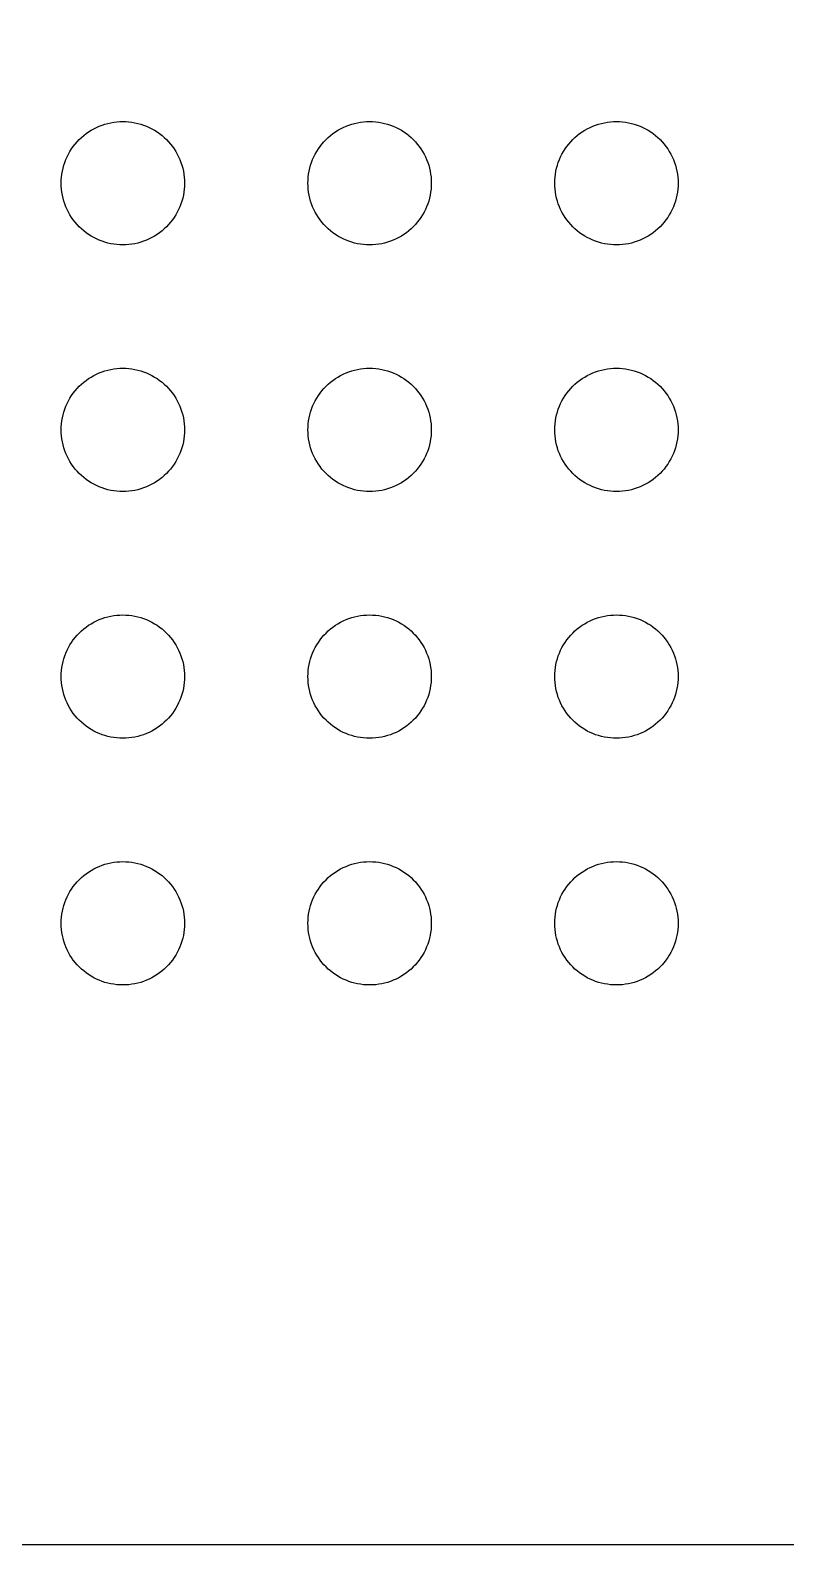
# Model space of a CAD drawing. Header units: millimetres. Extents: x 3 to 101, y 3 to 109.
# Drawn here: x 75.5 to 87.74, y 2.92 to 27.48 of the extents above; entities that cross this region are included whole.
import ezdxf

# ---------------------------------------------------------------- set-up
doc = ezdxf.new("R2010")
doc.units = ezdxf.units.MM
doc.layers.add('CUT', color=1, linetype='Continuous')
doc.layers.add('ENGRAVE', color=5, linetype='Continuous')

msp = doc.modelspace()

# ---------------------------------------------------------------- linework, layer by layer
at = {"layer": 'CUT'}
msp.add_lwpolyline([(101.075, 105.0018), (101.075, 6.9982), (101.0555, 6.6006), (100.9968, 6.205), (100.8996, 5.8171), (100.7649, 5.4405), (100.5939, 5.079), (100.3883, 4.736), (100.1501, 4.4148), (99.8815, 4.1185), (99.5852, 3.8499), (99.264, 3.6117), (98.921, 3.4061), (98.5595, 3.2351), (98.1829, 3.1004), (97.795, 3.0032), (97.3994, 2.9445), (97.0018, 2.925), (97.0018, 2.925), (6.9982, 2.925)], dxfattribs=at)
at = {"layer": 'ENGRAVE'}
for points in [[(78, 25), (77.9988, 24.9509), (77.9952, 24.902), (77.9892, 24.8533), (77.9808, 24.8049), (77.97, 24.757), (77.9569, 24.7097), (77.9415, 24.6631), (77.9239, 24.6173), (77.904, 24.5724), (77.8819, 24.5286), (77.8577, 24.4859), (77.8315, 24.4444), (77.8032, 24.4043), (77.773, 24.3656), (77.741, 24.3284), (77.7071, 24.2929), (77.6716, 24.259), (77.6344, 24.227), (77.5957, 24.1968), (77.5556, 24.1685), (77.5141, 24.1423), (77.4714, 24.1181), (77.4276, 24.096), (77.3827, 24.0761), (77.3369, 24.0585), (77.2903, 24.0431), (77.243, 24.03), (77.1951, 24.0192), (77.1467, 24.0108), (77.098, 24.0048), (77.0491, 24.0012), (77, 24), (76.9509, 24.0012), (76.902, 24.0048), (76.8533, 24.0108), (76.8049, 24.0192), (76.757, 24.03), (76.7097, 24.0431), (76.6631, 24.0585), (76.6173, 24.0761), (76.5724, 24.096), (76.5286, 24.1181), (76.4859, 24.1423), (76.4444, 24.1685), (76.4043, 24.1968), (76.3656, 24.227), (76.3284, 24.259), (76.2929, 24.2929), (76.259, 24.3284), (76.227, 24.3656), (76.1968, 24.4043), (76.1685, 24.4444), (76.1423, 24.4859), (76.1181, 24.5286), (76.096, 24.5724), (76.0761, 24.6173), (76.0585, 24.6631), (76.0431, 24.7097), (76.03, 24.757), (76.0192, 24.8049), (76.0108, 24.8533), (76.0048, 24.902), (76.0012, 24.9509), (76, 25), (76.0012, 25.0491), (76.0048, 25.098), (76.0108, 25.1467), (76.0192, 25.1951), (76.03, 25.243), (76.0431, 25.2903), (76.0585, 25.3369), (76.0761, 25.3827), (76.096, 25.4276), (76.1181, 25.4714), (76.1423, 25.5141), (76.1685, 25.5556), (76.1968, 25.5957), (76.227, 25.6344), (76.259, 25.6716), (76.2929, 25.7071), (76.3284, 25.741), (76.3656, 25.773), (76.4043, 25.8032), (76.4444, 25.8315), (76.4859, 25.8577), (76.5286, 25.8819), (76.5724, 25.904), (76.6173, 25.9239), (76.6631, 25.9415), (76.7097, 25.9569), (76.757, 25.97), (76.8049, 25.9808), (76.8533, 25.9892), (76.902, 25.9952), (76.9509, 25.9988), (77, 26), (77.0491, 25.9988), (77.098, 25.9952), (77.1467, 25.9892), (77.1951, 25.9808), (77.243, 25.97), (77.2903, 25.9569), (77.3369, 25.9415), (77.3827, 25.9239), (77.4276, 25.904), (77.4714, 25.8819), (77.5141, 25.8577), (77.5556, 25.8315), (77.5957, 25.8032), (77.6344, 25.773), (77.6716, 25.741), (77.7071, 25.7071), (77.741, 25.6716), (77.773, 25.6344), (77.8032, 25.5957), (77.8315, 25.5556), (77.8577, 25.5141), (77.8819, 25.4714), (77.904, 25.4276), (77.9239, 25.3827), (77.9415, 25.3369), (77.9569, 25.2903), (77.97, 25.243), (77.9808, 25.1951), (77.9892, 25.1467), (77.9952, 25.098), (77.9988, 25.0491), (78, 25)], [(82, 25), (81.9988, 24.9509), (81.9952, 24.902), (81.9892, 24.8533), (81.9808, 24.8049), (81.97, 24.757), (81.9569, 24.7097), (81.9415, 24.6631), (81.9239, 24.6173), (81.904, 24.5724), (81.8819, 24.5286), (81.8577, 24.4859), (81.8315, 24.4444), (81.8032, 24.4043), (81.773, 24.3656), (81.741, 24.3284), (81.7071, 24.2929), (81.6716, 24.259), (81.6344, 24.227), (81.5957, 24.1968), (81.5556, 24.1685), (81.5141, 24.1423), (81.4714, 24.1181), (81.4276, 24.096), (81.3827, 24.0761), (81.3369, 24.0585), (81.2903, 24.0431), (81.243, 24.03), (81.1951, 24.0192), (81.1467, 24.0108), (81.098, 24.0048), (81.0491, 24.0012), (81, 24), (80.9509, 24.0012), (80.902, 24.0048), (80.8533, 24.0108), (80.8049, 24.0192), (80.757, 24.03), (80.7097, 24.0431), (80.6631, 24.0585), (80.6173, 24.0761), (80.5724, 24.096), (80.5286, 24.1181), (80.4859, 24.1423), (80.4444, 24.1685), (80.4043, 24.1968), (80.3656, 24.227), (80.3284, 24.259), (80.2929, 24.2929), (80.259, 24.3284), (80.227, 24.3656), (80.1968, 24.4043), (80.1685, 24.4444), (80.1423, 24.4859), (80.1181, 24.5286), (80.096, 24.5724), (80.0761, 24.6173), (80.0585, 24.6631), (80.0431, 24.7097), (80.03, 24.757), (80.0192, 24.8049), (80.0108, 24.8533), (80.0048, 24.902), (80.0012, 24.9509), (80, 25), (80.0012, 25.0491), (80.0048, 25.098), (80.0108, 25.1467), (80.0192, 25.1951), (80.03, 25.243), (80.0431, 25.2903), (80.0585, 25.3369), (80.0761, 25.3827), (80.096, 25.4276), (80.1181, 25.4714), (80.1423, 25.5141), (80.1685, 25.5556), (80.1968, 25.5957), (80.227, 25.6344), (80.259, 25.6716), (80.2929, 25.7071), (80.3284, 25.741), (80.3656, 25.773), (80.4043, 25.8032), (80.4444, 25.8315), (80.4859, 25.8577), (80.5286, 25.8819), (80.5724, 25.904), (80.6173, 25.9239), (80.6631, 25.9415), (80.7097, 25.9569), (80.757, 25.97), (80.8049, 25.9808), (80.8533, 25.9892), (80.902, 25.9952), (80.9509, 25.9988), (81, 26), (81.0491, 25.9988), (81.098, 25.9952), (81.1467, 25.9892), (81.1951, 25.9808), (81.243, 25.97), (81.2903, 25.9569), (81.3369, 25.9415), (81.3827, 25.9239), (81.4276, 25.904), (81.4714, 25.8819), (81.5141, 25.8577), (81.5556, 25.8315), (81.5957, 25.8032), (81.6344, 25.773), (81.6716, 25.741), (81.7071, 25.7071), (81.741, 25.6716), (81.773, 25.6344), (81.8032, 25.5957), (81.8315, 25.5556), (81.8577, 25.5141), (81.8819, 25.4714), (81.904, 25.4276), (81.9239, 25.3827), (81.9415, 25.3369), (81.9569, 25.2903), (81.97, 25.243), (81.9808, 25.1951), (81.9892, 25.1467), (81.9952, 25.098), (81.9988, 25.0491), (82, 25)], [(86, 25), (85.9988, 24.9509), (85.9952, 24.902), (85.9892, 24.8533), (85.9808, 24.8049), (85.97, 24.757), (85.9569, 24.7097), (85.9415, 24.6631), (85.9239, 24.6173), (85.904, 24.5724), (85.8819, 24.5286), (85.8577, 24.4859), (85.8315, 24.4444), (85.8032, 24.4043), (85.773, 24.3656), (85.741, 24.3284), (85.7071, 24.2929), (85.6716, 24.259), (85.6344, 24.227), (85.5957, 24.1968), (85.5556, 24.1685), (85.5141, 24.1423), (85.4714, 24.1181), (85.4276, 24.096), (85.3827, 24.0761), (85.3369, 24.0585), (85.2903, 24.0431), (85.243, 24.03), (85.1951, 24.0192), (85.1467, 24.0108), (85.098, 24.0048), (85.0491, 24.0012), (85, 24), (84.9509, 24.0012), (84.902, 24.0048), (84.8533, 24.0108), (84.8049, 24.0192), (84.757, 24.03), (84.7097, 24.0431), (84.6631, 24.0585), (84.6173, 24.0761), (84.5724, 24.096), (84.5286, 24.1181), (84.4859, 24.1423), (84.4444, 24.1685), (84.4043, 24.1968), (84.3656, 24.227), (84.3284, 24.259), (84.2929, 24.2929), (84.259, 24.3284), (84.227, 24.3656), (84.1968, 24.4043), (84.1685, 24.4444), (84.1423, 24.4859), (84.1181, 24.5286), (84.096, 24.5724), (84.0761, 24.6173), (84.0585, 24.6631), (84.0431, 24.7097), (84.03, 24.757), (84.0192, 24.8049), (84.0108, 24.8533), (84.0048, 24.902), (84.0012, 24.9509), (84, 25), (84.0012, 25.0491), (84.0048, 25.098), (84.0108, 25.1467), (84.0192, 25.1951), (84.03, 25.243), (84.0431, 25.2903), (84.0585, 25.3369), (84.0761, 25.3827), (84.096, 25.4276), (84.1181, 25.4714), (84.1423, 25.5141), (84.1685, 25.5556), (84.1968, 25.5957), (84.227, 25.6344), (84.259, 25.6716), (84.2929, 25.7071), (84.3284, 25.741), (84.3656, 25.773), (84.4043, 25.8032), (84.4444, 25.8315), (84.4859, 25.8577), (84.5286, 25.8819), (84.5724, 25.904), (84.6173, 25.9239), (84.6631, 25.9415), (84.7097, 25.9569), (84.757, 25.97), (84.8049, 25.9808), (84.8533, 25.9892), (84.902, 25.9952), (84.9509, 25.9988), (85, 26), (85.0491, 25.9988), (85.098, 25.9952), (85.1467, 25.9892), (85.1951, 25.9808), (85.243, 25.97), (85.2903, 25.9569), (85.3369, 25.9415), (85.3827, 25.9239), (85.4276, 25.904), (85.4714, 25.8819), (85.5141, 25.8577), (85.5556, 25.8315), (85.5957, 25.8032), (85.6344, 25.773), (85.6716, 25.741), (85.7071, 25.7071), (85.741, 25.6716), (85.773, 25.6344), (85.8032, 25.5957), (85.8315, 25.5556), (85.8577, 25.5141), (85.8819, 25.4714), (85.904, 25.4276), (85.9239, 25.3827), (85.9415, 25.3369), (85.9569, 25.2903), (85.97, 25.243), (85.9808, 25.1951), (85.9892, 25.1467), (85.9952, 25.098), (85.9988, 25.0491), (86, 25)], [(78, 21), (77.9988, 20.9509), (77.9952, 20.902), (77.9892, 20.8533), (77.9808, 20.8049), (77.97, 20.757), (77.9569, 20.7097), (77.9415, 20.6631), (77.9239, 20.6173), (77.904, 20.5724), (77.8819, 20.5286), (77.8577, 20.4859), (77.8315, 20.4444), (77.8032, 20.4043), (77.773, 20.3656), (77.741, 20.3284), (77.7071, 20.2929), (77.6716, 20.259), (77.6344, 20.227), (77.5957, 20.1968), (77.5556, 20.1685), (77.5141, 20.1423), (77.4714, 20.1181), (77.4276, 20.096), (77.3827, 20.0761), (77.3369, 20.0585), (77.2903, 20.0431), (77.243, 20.03), (77.1951, 20.0192), (77.1467, 20.0108), (77.098, 20.0048), (77.0491, 20.0012), (77, 20), (76.9509, 20.0012), (76.902, 20.0048), (76.8533, 20.0108), (76.8049, 20.0192), (76.757, 20.03), (76.7097, 20.0431), (76.6631, 20.0585), (76.6173, 20.0761), (76.5724, 20.096), (76.5286, 20.1181), (76.4859, 20.1423), (76.4444, 20.1685), (76.4043, 20.1968), (76.3656, 20.227), (76.3284, 20.259), (76.2929, 20.2929), (76.259, 20.3284), (76.227, 20.3656), (76.1968, 20.4043), (76.1685, 20.4444), (76.1423, 20.4859), (76.1181, 20.5286), (76.096, 20.5724), (76.0761, 20.6173), (76.0585, 20.6631), (76.0431, 20.7097), (76.03, 20.757), (76.0192, 20.8049), (76.0108, 20.8533), (76.0048, 20.902), (76.0012, 20.9509), (76, 21), (76.0012, 21.0491), (76.0048, 21.098), (76.0108, 21.1467), (76.0192, 21.1951), (76.03, 21.243), (76.0431, 21.2903), (76.0585, 21.3369), (76.0761, 21.3827), (76.096, 21.4276), (76.1181, 21.4714), (76.1423, 21.5141), (76.1685, 21.5556), (76.1968, 21.5957), (76.227, 21.6344), (76.259, 21.6716), (76.2929, 21.7071), (76.3284, 21.741), (76.3656, 21.773), (76.4043, 21.8032), (76.4444, 21.8315), (76.4859, 21.8577), (76.5286, 21.8819), (76.5724, 21.904), (76.6173, 21.9239), (76.6631, 21.9415), (76.7097, 21.9569), (76.757, 21.97), (76.8049, 21.9808), (76.8533, 21.9892), (76.902, 21.9952), (76.9509, 21.9988), (77, 22), (77.0491, 21.9988), (77.098, 21.9952), (77.1467, 21.9892), (77.1951, 21.9808), (77.243, 21.97), (77.2903, 21.9569), (77.3369, 21.9415), (77.3827, 21.9239), (77.4276, 21.904), (77.4714, 21.8819), (77.5141, 21.8577), (77.5556, 21.8315), (77.5957, 21.8032), (77.6344, 21.773), (77.6716, 21.741), (77.7071, 21.7071), (77.741, 21.6716), (77.773, 21.6344), (77.8032, 21.5957), (77.8315, 21.5556), (77.8577, 21.5141), (77.8819, 21.4714), (77.904, 21.4276), (77.9239, 21.3827), (77.9415, 21.3369), (77.9569, 21.2903), (77.97, 21.243), (77.9808, 21.1951), (77.9892, 21.1467), (77.9952, 21.098), (77.9988, 21.0491), (78, 21)], [(82, 21), (81.9988, 20.9509), (81.9952, 20.902), (81.9892, 20.8533), (81.9808, 20.8049), (81.97, 20.757), (81.9569, 20.7097), (81.9415, 20.6631), (81.9239, 20.6173), (81.904, 20.5724), (81.8819, 20.5286), (81.8577, 20.4859), (81.8315, 20.4444), (81.8032, 20.4043), (81.773, 20.3656), (81.741, 20.3284), (81.7071, 20.2929), (81.6716, 20.259), (81.6344, 20.227), (81.5957, 20.1968), (81.5556, 20.1685), (81.5141, 20.1423), (81.4714, 20.1181), (81.4276, 20.096), (81.3827, 20.0761), (81.3369, 20.0585), (81.2903, 20.0431), (81.243, 20.03), (81.1951, 20.0192), (81.1467, 20.0108), (81.098, 20.0048), (81.0491, 20.0012), (81, 20), (80.9509, 20.0012), (80.902, 20.0048), (80.8533, 20.0108), (80.8049, 20.0192), (80.757, 20.03), (80.7097, 20.0431), (80.6631, 20.0585), (80.6173, 20.0761), (80.5724, 20.096), (80.5286, 20.1181), (80.4859, 20.1423), (80.4444, 20.1685), (80.4043, 20.1968), (80.3656, 20.227), (80.3284, 20.259), (80.2929, 20.2929), (80.259, 20.3284), (80.227, 20.3656), (80.1968, 20.4043), (80.1685, 20.4444), (80.1423, 20.4859), (80.1181, 20.5286), (80.096, 20.5724), (80.0761, 20.6173), (80.0585, 20.6631), (80.0431, 20.7097), (80.03, 20.757), (80.0192, 20.8049), (80.0108, 20.8533), (80.0048, 20.902), (80.0012, 20.9509), (80, 21), (80.0012, 21.0491), (80.0048, 21.098), (80.0108, 21.1467), (80.0192, 21.1951), (80.03, 21.243), (80.0431, 21.2903), (80.0585, 21.3369), (80.0761, 21.3827), (80.096, 21.4276), (80.1181, 21.4714), (80.1423, 21.5141), (80.1685, 21.5556), (80.1968, 21.5957), (80.227, 21.6344), (80.259, 21.6716), (80.2929, 21.7071), (80.3284, 21.741), (80.3656, 21.773), (80.4043, 21.8032), (80.4444, 21.8315), (80.4859, 21.8577), (80.5286, 21.8819), (80.5724, 21.904), (80.6173, 21.9239), (80.6631, 21.9415), (80.7097, 21.9569), (80.757, 21.97), (80.8049, 21.9808), (80.8533, 21.9892), (80.902, 21.9952), (80.9509, 21.9988), (81, 22), (81.0491, 21.9988), (81.098, 21.9952), (81.1467, 21.9892), (81.1951, 21.9808), (81.243, 21.97), (81.2903, 21.9569), (81.3369, 21.9415), (81.3827, 21.9239), (81.4276, 21.904), (81.4714, 21.8819), (81.5141, 21.8577), (81.5556, 21.8315), (81.5957, 21.8032), (81.6344, 21.773), (81.6716, 21.741), (81.7071, 21.7071), (81.741, 21.6716), (81.773, 21.6344), (81.8032, 21.5957), (81.8315, 21.5556), (81.8577, 21.5141), (81.8819, 21.4714), (81.904, 21.4276), (81.9239, 21.3827), (81.9415, 21.3369), (81.9569, 21.2903), (81.97, 21.243), (81.9808, 21.1951), (81.9892, 21.1467), (81.9952, 21.098), (81.9988, 21.0491), (82, 21)], [(86, 21), (85.9988, 20.9509), (85.9952, 20.902), (85.9892, 20.8533), (85.9808, 20.8049), (85.97, 20.757), (85.9569, 20.7097), (85.9415, 20.6631), (85.9239, 20.6173), (85.904, 20.5724), (85.8819, 20.5286), (85.8577, 20.4859), (85.8315, 20.4444), (85.8032, 20.4043), (85.773, 20.3656), (85.741, 20.3284), (85.7071, 20.2929), (85.6716, 20.259), (85.6344, 20.227), (85.5957, 20.1968), (85.5556, 20.1685), (85.5141, 20.1423), (85.4714, 20.1181), (85.4276, 20.096), (85.3827, 20.0761), (85.3369, 20.0585), (85.2903, 20.0431), (85.243, 20.03), (85.1951, 20.0192), (85.1467, 20.0108), (85.098, 20.0048), (85.0491, 20.0012), (85, 20), (84.9509, 20.0012), (84.902, 20.0048), (84.8533, 20.0108), (84.8049, 20.0192), (84.757, 20.03), (84.7097, 20.0431), (84.6631, 20.0585), (84.6173, 20.0761), (84.5724, 20.096), (84.5286, 20.1181), (84.4859, 20.1423), (84.4444, 20.1685), (84.4043, 20.1968), (84.3656, 20.227), (84.3284, 20.259), (84.2929, 20.2929), (84.259, 20.3284), (84.227, 20.3656), (84.1968, 20.4043), (84.1685, 20.4444), (84.1423, 20.4859), (84.1181, 20.5286), (84.096, 20.5724), (84.0761, 20.6173), (84.0585, 20.6631), (84.0431, 20.7097), (84.03, 20.757), (84.0192, 20.8049), (84.0108, 20.8533), (84.0048, 20.902), (84.0012, 20.9509), (84, 21), (84.0012, 21.0491), (84.0048, 21.098), (84.0108, 21.1467), (84.0192, 21.1951), (84.03, 21.243), (84.0431, 21.2903), (84.0585, 21.3369), (84.0761, 21.3827), (84.096, 21.4276), (84.1181, 21.4714), (84.1423, 21.5141), (84.1685, 21.5556), (84.1968, 21.5957), (84.227, 21.6344), (84.259, 21.6716), (84.2929, 21.7071), (84.3284, 21.741), (84.3656, 21.773), (84.4043, 21.8032), (84.4444, 21.8315), (84.4859, 21.8577), (84.5286, 21.8819), (84.5724, 21.904), (84.6173, 21.9239), (84.6631, 21.9415), (84.7097, 21.9569), (84.757, 21.97), (84.8049, 21.9808), (84.8533, 21.9892), (84.902, 21.9952), (84.9509, 21.9988), (85, 22), (85.0491, 21.9988), (85.098, 21.9952), (85.1467, 21.9892), (85.1951, 21.9808), (85.243, 21.97), (85.2903, 21.9569), (85.3369, 21.9415), (85.3827, 21.9239), (85.4276, 21.904), (85.4714, 21.8819), (85.5141, 21.8577), (85.5556, 21.8315), (85.5957, 21.8032), (85.6344, 21.773), (85.6716, 21.741), (85.7071, 21.7071), (85.741, 21.6716), (85.773, 21.6344), (85.8032, 21.5957), (85.8315, 21.5556), (85.8577, 21.5141), (85.8819, 21.4714), (85.904, 21.4276), (85.9239, 21.3827), (85.9415, 21.3369), (85.9569, 21.2903), (85.97, 21.243), (85.9808, 21.1951), (85.9892, 21.1467), (85.9952, 21.098), (85.9988, 21.0491), (86, 21)], [(78, 17), (77.9988, 16.9509), (77.9952, 16.902), (77.9892, 16.8533), (77.9808, 16.8049), (77.97, 16.757), (77.9569, 16.7097), (77.9415, 16.6631), (77.9239, 16.6173), (77.904, 16.5724), (77.8819, 16.5286), (77.8577, 16.4859), (77.8315, 16.4444), (77.8032, 16.4043), (77.773, 16.3656), (77.741, 16.3284), (77.7071, 16.2929), (77.6716, 16.259), (77.6344, 16.227), (77.5957, 16.1968), (77.5556, 16.1685), (77.5141, 16.1423), (77.4714, 16.1181), (77.4276, 16.096), (77.3827, 16.0761), (77.3369, 16.0585), (77.2903, 16.0431), (77.243, 16.03), (77.1951, 16.0192), (77.1467, 16.0108), (77.098, 16.0048), (77.0491, 16.0012), (77, 16), (76.9509, 16.0012), (76.902, 16.0048), (76.8533, 16.0108), (76.8049, 16.0192), (76.757, 16.03), (76.7097, 16.0431), (76.6631, 16.0585), (76.6173, 16.0761), (76.5724, 16.096), (76.5286, 16.1181), (76.4859, 16.1423), (76.4444, 16.1685), (76.4043, 16.1968), (76.3656, 16.227), (76.3284, 16.259), (76.2929, 16.2929), (76.259, 16.3284), (76.227, 16.3656), (76.1968, 16.4043), (76.1685, 16.4444), (76.1423, 16.4859), (76.1181, 16.5286), (76.096, 16.5724), (76.0761, 16.6173), (76.0585, 16.6631), (76.0431, 16.7097), (76.03, 16.757), (76.0192, 16.8049), (76.0108, 16.8533), (76.0048, 16.902), (76.0012, 16.9509), (76, 17), (76.0012, 17.0491), (76.0048, 17.098), (76.0108, 17.1467), (76.0192, 17.1951), (76.03, 17.243), (76.0431, 17.2903), (76.0585, 17.3369), (76.0761, 17.3827), (76.096, 17.4276), (76.1181, 17.4714), (76.1423, 17.5141), (76.1685, 17.5556), (76.1968, 17.5957), (76.227, 17.6344), (76.259, 17.6716), (76.2929, 17.7071), (76.3284, 17.741), (76.3656, 17.773), (76.4043, 17.8032), (76.4444, 17.8315), (76.4859, 17.8577), (76.5286, 17.8819), (76.5724, 17.904), (76.6173, 17.9239), (76.6631, 17.9415), (76.7097, 17.9569), (76.757, 17.97), (76.8049, 17.9808), (76.8533, 17.9892), (76.902, 17.9952), (76.9509, 17.9988), (77, 18), (77.0491, 17.9988), (77.098, 17.9952), (77.1467, 17.9892), (77.1951, 17.9808), (77.243, 17.97), (77.2903, 17.9569), (77.3369, 17.9415), (77.3827, 17.9239), (77.4276, 17.904), (77.4714, 17.8819), (77.5141, 17.8577), (77.5556, 17.8315), (77.5957, 17.8032), (77.6344, 17.773), (77.6716, 17.741), (77.7071, 17.7071), (77.741, 17.6716), (77.773, 17.6344), (77.8032, 17.5957), (77.8315, 17.5556), (77.8577, 17.5141), (77.8819, 17.4714), (77.904, 17.4276), (77.9239, 17.3827), (77.9415, 17.3369), (77.9569, 17.2903), (77.97, 17.243), (77.9808, 17.1951), (77.9892, 17.1467), (77.9952, 17.098), (77.9988, 17.0491), (78, 17)], [(82, 17), (81.9988, 16.9509), (81.9952, 16.902), (81.9892, 16.8533), (81.9808, 16.8049), (81.97, 16.757), (81.9569, 16.7097), (81.9415, 16.6631), (81.9239, 16.6173), (81.904, 16.5724), (81.8819, 16.5286), (81.8577, 16.4859), (81.8315, 16.4444), (81.8032, 16.4043), (81.773, 16.3656), (81.741, 16.3284), (81.7071, 16.2929), (81.6716, 16.259), (81.6344, 16.227), (81.5957, 16.1968), (81.5556, 16.1685), (81.5141, 16.1423), (81.4714, 16.1181), (81.4276, 16.096), (81.3827, 16.0761), (81.3369, 16.0585), (81.2903, 16.0431), (81.243, 16.03), (81.1951, 16.0192), (81.1467, 16.0108), (81.098, 16.0048), (81.0491, 16.0012), (81, 16), (80.9509, 16.0012), (80.902, 16.0048), (80.8533, 16.0108), (80.8049, 16.0192), (80.757, 16.03), (80.7097, 16.0431), (80.6631, 16.0585), (80.6173, 16.0761), (80.5724, 16.096), (80.5286, 16.1181), (80.4859, 16.1423), (80.4444, 16.1685), (80.4043, 16.1968), (80.3656, 16.227), (80.3284, 16.259), (80.2929, 16.2929), (80.259, 16.3284), (80.227, 16.3656), (80.1968, 16.4043), (80.1685, 16.4444), (80.1423, 16.4859), (80.1181, 16.5286), (80.096, 16.5724), (80.0761, 16.6173), (80.0585, 16.6631), (80.0431, 16.7097), (80.03, 16.757), (80.0192, 16.8049), (80.0108, 16.8533), (80.0048, 16.902), (80.0012, 16.9509), (80, 17), (80.0012, 17.0491), (80.0048, 17.098), (80.0108, 17.1467), (80.0192, 17.1951), (80.03, 17.243), (80.0431, 17.2903), (80.0585, 17.3369), (80.0761, 17.3827), (80.096, 17.4276), (80.1181, 17.4714), (80.1423, 17.5141), (80.1685, 17.5556), (80.1968, 17.5957), (80.227, 17.6344), (80.259, 17.6716), (80.2929, 17.7071), (80.3284, 17.741), (80.3656, 17.773), (80.4043, 17.8032), (80.4444, 17.8315), (80.4859, 17.8577), (80.5286, 17.8819), (80.5724, 17.904), (80.6173, 17.9239), (80.6631, 17.9415), (80.7097, 17.9569), (80.757, 17.97), (80.8049, 17.9808), (80.8533, 17.9892), (80.902, 17.9952), (80.9509, 17.9988), (81, 18), (81.0491, 17.9988), (81.098, 17.9952), (81.1467, 17.9892), (81.1951, 17.9808), (81.243, 17.97), (81.2903, 17.9569), (81.3369, 17.9415), (81.3827, 17.9239), (81.4276, 17.904), (81.4714, 17.8819), (81.5141, 17.8577), (81.5556, 17.8315), (81.5957, 17.8032), (81.6344, 17.773), (81.6716, 17.741), (81.7071, 17.7071), (81.741, 17.6716), (81.773, 17.6344), (81.8032, 17.5957), (81.8315, 17.5556), (81.8577, 17.5141), (81.8819, 17.4714), (81.904, 17.4276), (81.9239, 17.3827), (81.9415, 17.3369), (81.9569, 17.2903), (81.97, 17.243), (81.9808, 17.1951), (81.9892, 17.1467), (81.9952, 17.098), (81.9988, 17.0491), (82, 17)], [(86, 17), (85.9988, 16.9509), (85.9952, 16.902), (85.9892, 16.8533), (85.9808, 16.8049), (85.97, 16.757), (85.9569, 16.7097), (85.9415, 16.6631), (85.9239, 16.6173), (85.904, 16.5724), (85.8819, 16.5286), (85.8577, 16.4859), (85.8315, 16.4444), (85.8032, 16.4043), (85.773, 16.3656), (85.741, 16.3284), (85.7071, 16.2929), (85.6716, 16.259), (85.6344, 16.227), (85.5957, 16.1968), (85.5556, 16.1685), (85.5141, 16.1423), (85.4714, 16.1181), (85.4276, 16.096), (85.3827, 16.0761), (85.3369, 16.0585), (85.2903, 16.0431), (85.243, 16.03), (85.1951, 16.0192), (85.1467, 16.0108), (85.098, 16.0048), (85.0491, 16.0012), (85, 16), (84.9509, 16.0012), (84.902, 16.0048), (84.8533, 16.0108), (84.8049, 16.0192), (84.757, 16.03), (84.7097, 16.0431), (84.6631, 16.0585), (84.6173, 16.0761), (84.5724, 16.096), (84.5286, 16.1181), (84.4859, 16.1423), (84.4444, 16.1685), (84.4043, 16.1968), (84.3656, 16.227), (84.3284, 16.259), (84.2929, 16.2929), (84.259, 16.3284), (84.227, 16.3656), (84.1968, 16.4043), (84.1685, 16.4444), (84.1423, 16.4859), (84.1181, 16.5286), (84.096, 16.5724), (84.0761, 16.6173), (84.0585, 16.6631), (84.0431, 16.7097), (84.03, 16.757), (84.0192, 16.8049), (84.0108, 16.8533), (84.0048, 16.902), (84.0012, 16.9509), (84, 17), (84.0012, 17.0491), (84.0048, 17.098), (84.0108, 17.1467), (84.0192, 17.1951), (84.03, 17.243), (84.0431, 17.2903), (84.0585, 17.3369), (84.0761, 17.3827), (84.096, 17.4276), (84.1181, 17.4714), (84.1423, 17.5141), (84.1685, 17.5556), (84.1968, 17.5957), (84.227, 17.6344), (84.259, 17.6716), (84.2929, 17.7071), (84.3284, 17.741), (84.3656, 17.773), (84.4043, 17.8032), (84.4444, 17.8315), (84.4859, 17.8577), (84.5286, 17.8819), (84.5724, 17.904), (84.6173, 17.9239), (84.6631, 17.9415), (84.7097, 17.9569), (84.757, 17.97), (84.8049, 17.9808), (84.8533, 17.9892), (84.902, 17.9952), (84.9509, 17.9988), (85, 18), (85.0491, 17.9988), (85.098, 17.9952), (85.1467, 17.9892), (85.1951, 17.9808), (85.243, 17.97), (85.2903, 17.9569), (85.3369, 17.9415), (85.3827, 17.9239), (85.4276, 17.904), (85.4714, 17.8819), (85.5141, 17.8577), (85.5556, 17.8315), (85.5957, 17.8032), (85.6344, 17.773), (85.6716, 17.741), (85.7071, 17.7071), (85.741, 17.6716), (85.773, 17.6344), (85.8032, 17.5957), (85.8315, 17.5556), (85.8577, 17.5141), (85.8819, 17.4714), (85.904, 17.4276), (85.9239, 17.3827), (85.9415, 17.3369), (85.9569, 17.2903), (85.97, 17.243), (85.9808, 17.1951), (85.9892, 17.1467), (85.9952, 17.098), (85.9988, 17.0491), (86, 17)], [(78, 13), (77.9988, 12.9509), (77.9952, 12.902), (77.9892, 12.8533), (77.9808, 12.8049), (77.97, 12.757), (77.9569, 12.7097), (77.9415, 12.6631), (77.9239, 12.6173), (77.904, 12.5724), (77.8819, 12.5286), (77.8577, 12.4859), (77.8315, 12.4444), (77.8032, 12.4043), (77.773, 12.3656), (77.741, 12.3284), (77.7071, 12.2929), (77.6716, 12.259), (77.6344, 12.227), (77.5957, 12.1968), (77.5556, 12.1685), (77.5141, 12.1423), (77.4714, 12.1181), (77.4276, 12.096), (77.3827, 12.0761), (77.3369, 12.0585), (77.2903, 12.0431), (77.243, 12.03), (77.1951, 12.0192), (77.1467, 12.0108), (77.098, 12.0048), (77.0491, 12.0012), (77, 12), (76.9509, 12.0012), (76.902, 12.0048), (76.8533, 12.0108), (76.8049, 12.0192), (76.757, 12.03), (76.7097, 12.0431), (76.6631, 12.0585), (76.6173, 12.0761), (76.5724, 12.096), (76.5286, 12.1181), (76.4859, 12.1423), (76.4444, 12.1685), (76.4043, 12.1968), (76.3656, 12.227), (76.3284, 12.259), (76.2929, 12.2929), (76.259, 12.3284), (76.227, 12.3656), (76.1968, 12.4043), (76.1685, 12.4444), (76.1423, 12.4859), (76.1181, 12.5286), (76.096, 12.5724), (76.0761, 12.6173), (76.0585, 12.6631), (76.0431, 12.7097), (76.03, 12.757), (76.0192, 12.8049), (76.0108, 12.8533), (76.0048, 12.902), (76.0012, 12.9509), (76, 13), (76.0012, 13.0491), (76.0048, 13.098), (76.0108, 13.1467), (76.0192, 13.1951), (76.03, 13.243), (76.0431, 13.2903), (76.0585, 13.3369), (76.0761, 13.3827), (76.096, 13.4276), (76.1181, 13.4714), (76.1423, 13.5141), (76.1685, 13.5556), (76.1968, 13.5957), (76.227, 13.6344), (76.259, 13.6716), (76.2929, 13.7071), (76.3284, 13.741), (76.3656, 13.773), (76.4043, 13.8032), (76.4444, 13.8315), (76.4859, 13.8577), (76.5286, 13.8819), (76.5724, 13.904), (76.6173, 13.9239), (76.6631, 13.9415), (76.7097, 13.9569), (76.757, 13.97), (76.8049, 13.9808), (76.8533, 13.9892), (76.902, 13.9952), (76.9509, 13.9988), (77, 14), (77.0491, 13.9988), (77.098, 13.9952), (77.1467, 13.9892), (77.1951, 13.9808), (77.243, 13.97), (77.2903, 13.9569), (77.3369, 13.9415), (77.3827, 13.9239), (77.4276, 13.904), (77.4714, 13.8819), (77.5141, 13.8577), (77.5556, 13.8315), (77.5957, 13.8032), (77.6344, 13.773), (77.6716, 13.741), (77.7071, 13.7071), (77.741, 13.6716), (77.773, 13.6344), (77.8032, 13.5957), (77.8315, 13.5556), (77.8577, 13.5141), (77.8819, 13.4714), (77.904, 13.4276), (77.9239, 13.3827), (77.9415, 13.3369), (77.9569, 13.2903), (77.97, 13.243), (77.9808, 13.1951), (77.9892, 13.1467), (77.9952, 13.098), (77.9988, 13.0491), (78, 13)], [(82, 13), (81.9988, 12.9509), (81.9952, 12.902), (81.9892, 12.8533), (81.9808, 12.8049), (81.97, 12.757), (81.9569, 12.7097), (81.9415, 12.6631), (81.9239, 12.6173), (81.904, 12.5724), (81.8819, 12.5286), (81.8577, 12.4859), (81.8315, 12.4444), (81.8032, 12.4043), (81.773, 12.3656), (81.741, 12.3284), (81.7071, 12.2929), (81.6716, 12.259), (81.6344, 12.227), (81.5957, 12.1968), (81.5556, 12.1685), (81.5141, 12.1423), (81.4714, 12.1181), (81.4276, 12.096), (81.3827, 12.0761), (81.3369, 12.0585), (81.2903, 12.0431), (81.243, 12.03), (81.1951, 12.0192), (81.1467, 12.0108), (81.098, 12.0048), (81.0491, 12.0012), (81, 12), (80.9509, 12.0012), (80.902, 12.0048), (80.8533, 12.0108), (80.8049, 12.0192), (80.757, 12.03), (80.7097, 12.0431), (80.6631, 12.0585), (80.6173, 12.0761), (80.5724, 12.096), (80.5286, 12.1181), (80.4859, 12.1423), (80.4444, 12.1685), (80.4043, 12.1968), (80.3656, 12.227), (80.3284, 12.259), (80.2929, 12.2929), (80.259, 12.3284), (80.227, 12.3656), (80.1968, 12.4043), (80.1685, 12.4444), (80.1423, 12.4859), (80.1181, 12.5286), (80.096, 12.5724), (80.0761, 12.6173), (80.0585, 12.6631), (80.0431, 12.7097), (80.03, 12.757), (80.0192, 12.8049), (80.0108, 12.8533), (80.0048, 12.902), (80.0012, 12.9509), (80, 13), (80.0012, 13.0491), (80.0048, 13.098), (80.0108, 13.1467), (80.0192, 13.1951), (80.03, 13.243), (80.0431, 13.2903), (80.0585, 13.3369), (80.0761, 13.3827), (80.096, 13.4276), (80.1181, 13.4714), (80.1423, 13.5141), (80.1685, 13.5556), (80.1968, 13.5957), (80.227, 13.6344), (80.259, 13.6716), (80.2929, 13.7071), (80.3284, 13.741), (80.3656, 13.773), (80.4043, 13.8032), (80.4444, 13.8315), (80.4859, 13.8577), (80.5286, 13.8819), (80.5724, 13.904), (80.6173, 13.9239), (80.6631, 13.9415), (80.7097, 13.9569), (80.757, 13.97), (80.8049, 13.9808), (80.8533, 13.9892), (80.902, 13.9952), (80.9509, 13.9988), (81, 14), (81.0491, 13.9988), (81.098, 13.9952), (81.1467, 13.9892), (81.1951, 13.9808), (81.243, 13.97), (81.2903, 13.9569), (81.3369, 13.9415), (81.3827, 13.9239), (81.4276, 13.904), (81.4714, 13.8819), (81.5141, 13.8577), (81.5556, 13.8315), (81.5957, 13.8032), (81.6344, 13.773), (81.6716, 13.741), (81.7071, 13.7071), (81.741, 13.6716), (81.773, 13.6344), (81.8032, 13.5957), (81.8315, 13.5556), (81.8577, 13.5141), (81.8819, 13.4714), (81.904, 13.4276), (81.9239, 13.3827), (81.9415, 13.3369), (81.9569, 13.2903), (81.97, 13.243), (81.9808, 13.1951), (81.9892, 13.1467), (81.9952, 13.098), (81.9988, 13.0491), (82, 13)], [(86, 13), (85.9988, 12.9509), (85.9952, 12.902), (85.9892, 12.8533), (85.9808, 12.8049), (85.97, 12.757), (85.9569, 12.7097), (85.9415, 12.6631), (85.9239, 12.6173), (85.904, 12.5724), (85.8819, 12.5286), (85.8577, 12.4859), (85.8315, 12.4444), (85.8032, 12.4043), (85.773, 12.3656), (85.741, 12.3284), (85.7071, 12.2929), (85.6716, 12.259), (85.6344, 12.227), (85.5957, 12.1968), (85.5556, 12.1685), (85.5141, 12.1423), (85.4714, 12.1181), (85.4276, 12.096), (85.3827, 12.0761), (85.3369, 12.0585), (85.2903, 12.0431), (85.243, 12.03), (85.1951, 12.0192), (85.1467, 12.0108), (85.098, 12.0048), (85.0491, 12.0012), (85, 12), (84.9509, 12.0012), (84.902, 12.0048), (84.8533, 12.0108), (84.8049, 12.0192), (84.757, 12.03), (84.7097, 12.0431), (84.6631, 12.0585), (84.6173, 12.0761), (84.5724, 12.096), (84.5286, 12.1181), (84.4859, 12.1423), (84.4444, 12.1685), (84.4043, 12.1968), (84.3656, 12.227), (84.3284, 12.259), (84.2929, 12.2929), (84.259, 12.3284), (84.227, 12.3656), (84.1968, 12.4043), (84.1685, 12.4444), (84.1423, 12.4859), (84.1181, 12.5286), (84.096, 12.5724), (84.0761, 12.6173), (84.0585, 12.6631), (84.0431, 12.7097), (84.03, 12.757), (84.0192, 12.8049), (84.0108, 12.8533), (84.0048, 12.902), (84.0012, 12.9509), (84, 13), (84.0012, 13.0491), (84.0048, 13.098), (84.0108, 13.1467), (84.0192, 13.1951), (84.03, 13.243), (84.0431, 13.2903), (84.0585, 13.3369), (84.0761, 13.3827), (84.096, 13.4276), (84.1181, 13.4714), (84.1423, 13.5141), (84.1685, 13.5556), (84.1968, 13.5957), (84.227, 13.6344), (84.259, 13.6716), (84.2929, 13.7071), (84.3284, 13.741), (84.3656, 13.773), (84.4043, 13.8032), (84.4444, 13.8315), (84.4859, 13.8577), (84.5286, 13.8819), (84.5724, 13.904), (84.6173, 13.9239), (84.6631, 13.9415), (84.7097, 13.9569), (84.757, 13.97), (84.8049, 13.9808), (84.8533, 13.9892), (84.902, 13.9952), (84.9509, 13.9988), (85, 14), (85.0491, 13.9988), (85.098, 13.9952), (85.1467, 13.9892), (85.1951, 13.9808), (85.243, 13.97), (85.2903, 13.9569), (85.3369, 13.9415), (85.3827, 13.9239), (85.4276, 13.904), (85.4714, 13.8819), (85.5141, 13.8577), (85.5556, 13.8315), (85.5957, 13.8032), (85.6344, 13.773), (85.6716, 13.741), (85.7071, 13.7071), (85.741, 13.6716), (85.773, 13.6344), (85.8032, 13.5957), (85.8315, 13.5556), (85.8577, 13.5141), (85.8819, 13.4714), (85.904, 13.4276), (85.9239, 13.3827), (85.9415, 13.3369), (85.9569, 13.2903), (85.97, 13.243), (85.9808, 13.1951), (85.9892, 13.1467), (85.9952, 13.098), (85.9988, 13.0491), (86, 13)]]:
    msp.add_lwpolyline(points, close=True, dxfattribs=at)

doc.saveas('drawing.dxf')
